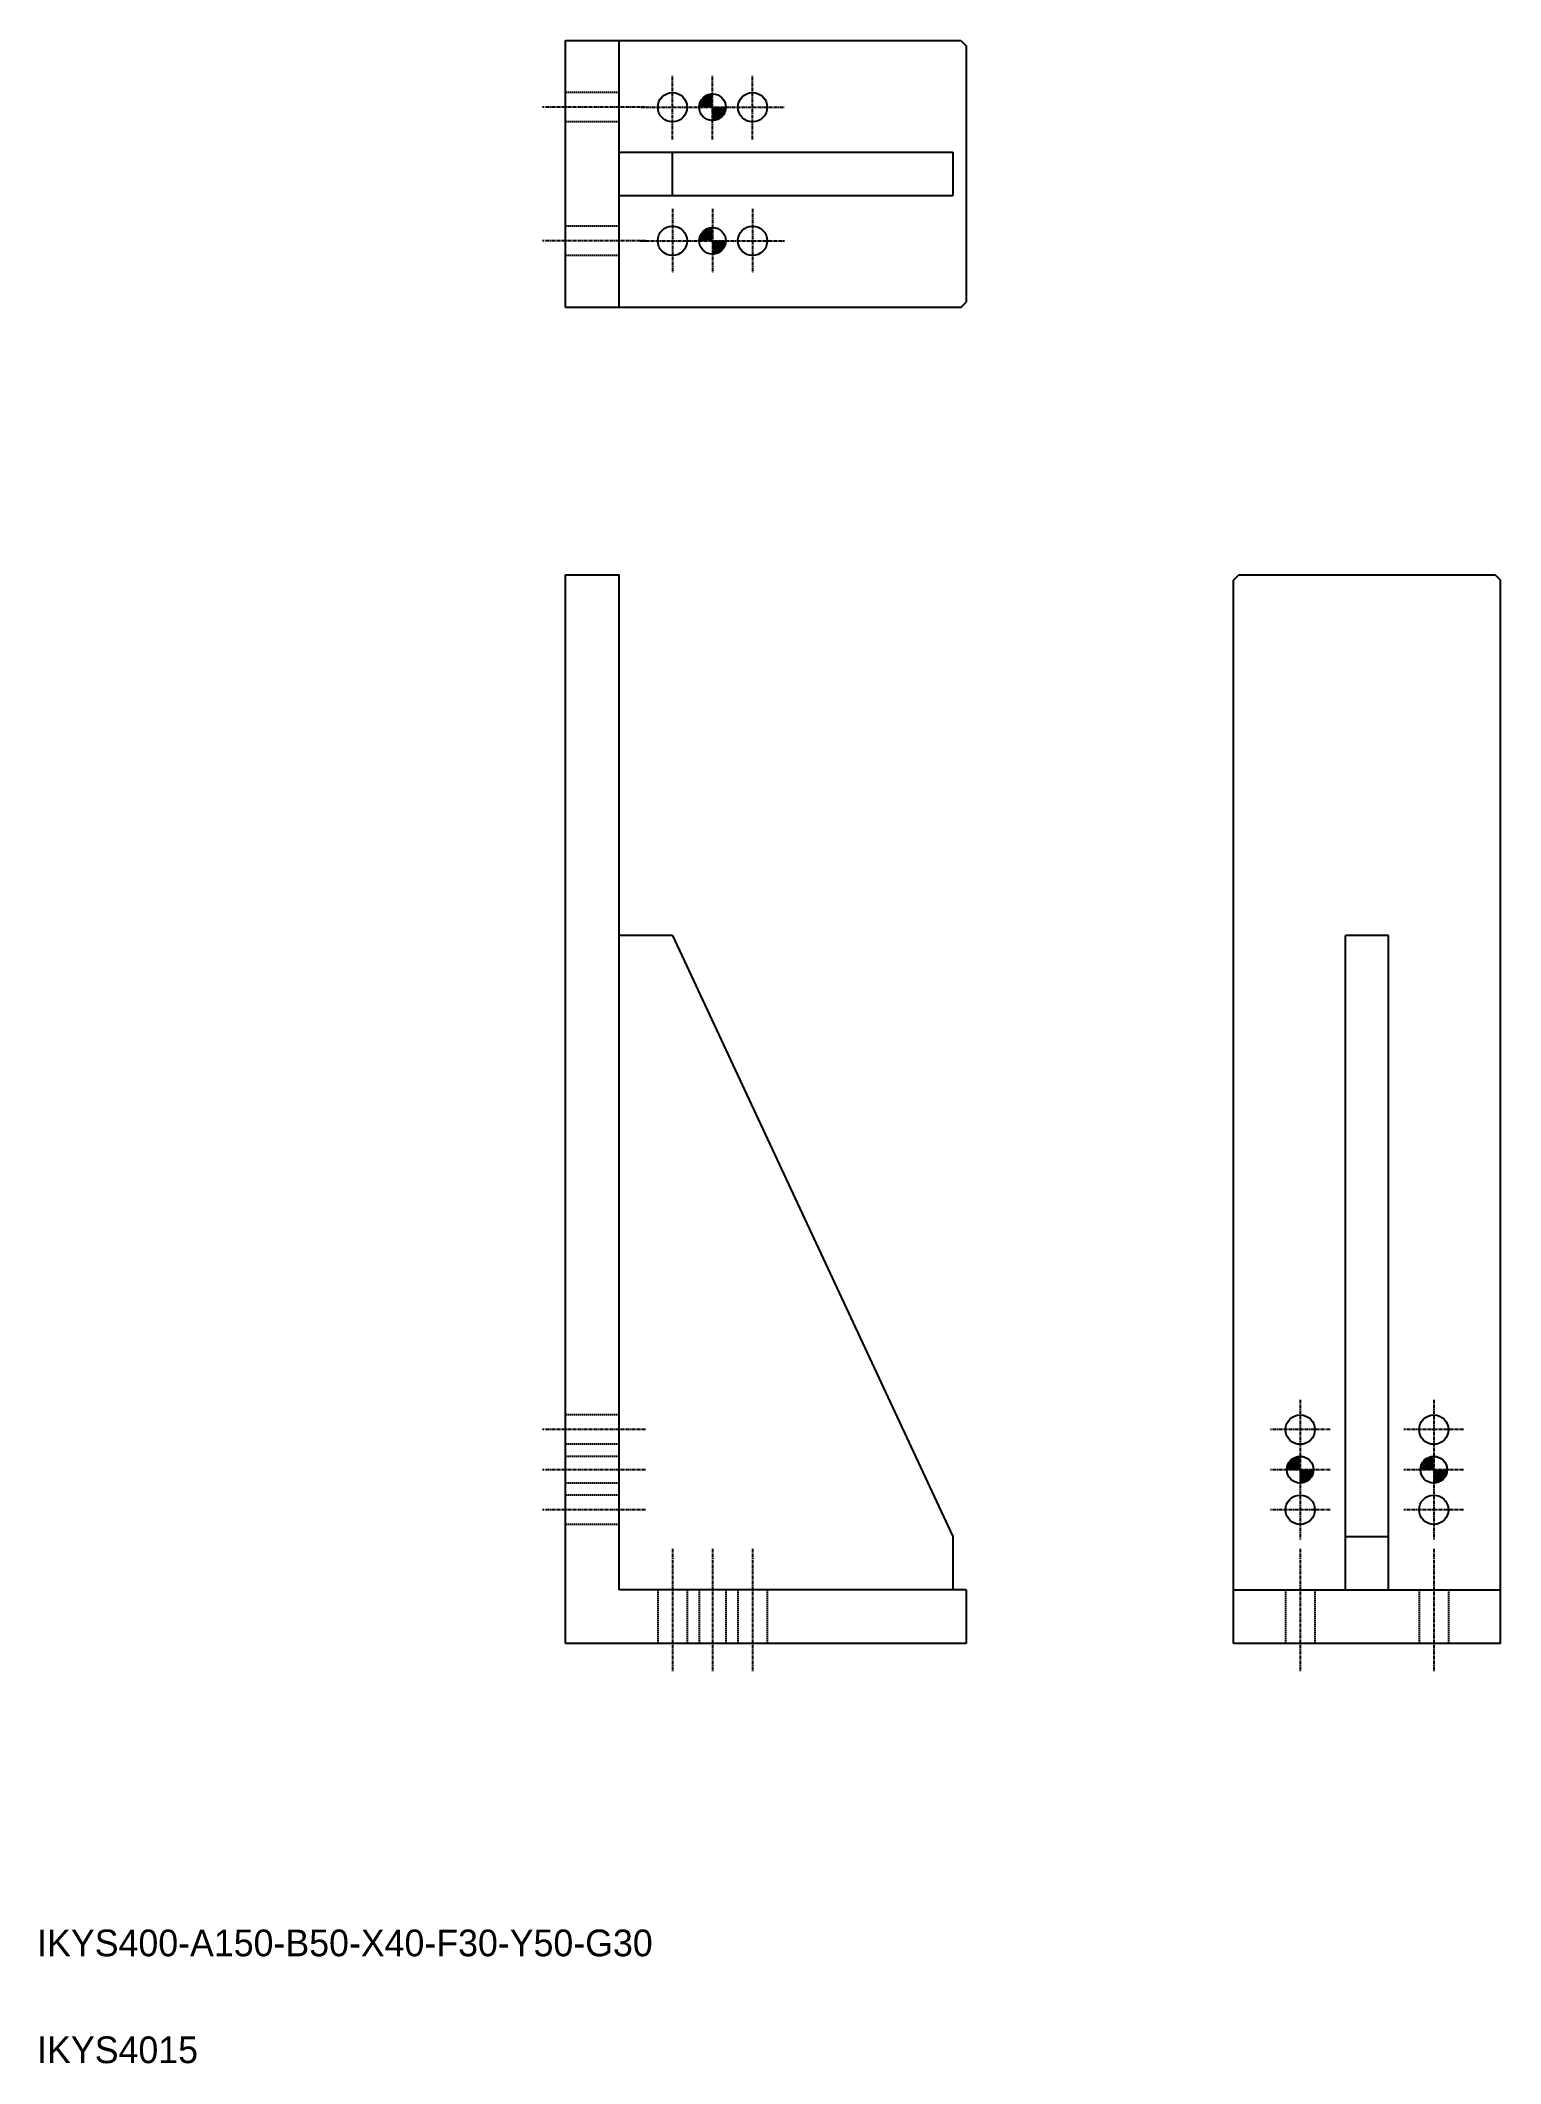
# Model space of a CAD drawing. Extents: x 81 to 628, y 80 to 837.
import ezdxf

# ---------------------------------------------------------------- set-up
doc = ezdxf.new("R2010")
doc.units = 0
doc.linetypes.add('CENTER', pattern=[2, 1.25, -0.25, 0.25, -0.25])
doc.linetypes.add('DASHED', pattern=[0.75, 0.5, -0.25])
doc.layers.get('0').update_dxf_attribs({"linetype": 'CONTINUOUS'})
doc.layers.add('CENTER', color=1, linetype='CENTER')

# ---------------------------------------------------------------- blocks, each defined once
blk = doc.blocks.new('*X3')
at = {"color": 0, "linetype": 'CONTINUOUS'}
for p, q in [((-4.48, 0), (-4.98, 0.49)), ((-4.93, 0.83), (-0.83, 4.93)), ((-4.87, 0), (0, 4.87)), ((-3.6, 0), (-4.84, 1.24)), ((-2.72, 0), (-4.62, 1.91)), ((-4.53, 2.11), (-2.11, 4.53)), ((-1.83, 0), (-4.33, 2.5)), ((-3.99, 0), (0, 3.99)), ((-0.95, 0), (-3.98, 3.03)), ((-0.07, 0), (-3.57, 3.5)), ((-3.11, 0), (0, 3.11)), ((0, 0.82), (-3.1, 3.92)), ((0, 1.7), (-2.58, 4.28)), ((-2.22, 0), (0, 2.22)), ((0, 2.59), (-2, 4.58)), ((0, 3.47), (-1.35, 4.82)), ((-1.34, 0), (0, 1.34)), ((0, 4.35), (-0.61, 4.96)), ((-0.45, 0), (0, 0.45)), ((0, -4.85), (4.85, 0)), ((0, -3.97), (3.97, 0)), ((0, -3.08), (3.08, 0)), ((0, -2.2), (2.2, 0)), ((0, -1.31), (1.31, 0)), ((0, -0.43), (0.43, 0)), ((3.92, -3.1), (0.82, 0)), ((4.28, -2.58), (1.7, 0)), ((4.58, -2), (2.59, 0)), ((4.82, -1.35), (3.47, 0)), ((4.96, -0.61), (4.35, 0)), ((3.5, -3.57), (0, -0.07)), ((3.03, -3.98), (0, -0.95)), ((2.5, -4.33), (0, -1.83)), ((1.91, -4.62), (0, -2.72)), ((1.24, -4.84), (0, -3.6)), ((0.49, -4.98), (0, -4.48)), ((0.8, -4.94), (4.94, -0.8)), ((2.06, -4.56), (4.56, -2.06))]:
    blk.add_line(p, q, dxfattribs=at)
blk = doc.blocks.new('KNOCK')
at = {"color": 7, "linetype": 'CONTINUOUS'}
blk.add_blockref('*X3', (0, 0), dxfattribs=at)

msp = doc.modelspace()

# ---------------------------------------------------------------- linework, layer by layer
at = {"color": 7, "linetype": 'CONTINUOUS'}
for p, q in [((277.83, 837.15), (425.83, 837.15)), ((277.83, 737.15), (277.83, 837.15)), ((297.83, 737.15), (297.83, 837.15)), ((425.83, 837.15), (427.83, 835.15)), ((427.83, 835.15), (427.83, 739.15)), ((297.83, 795.35), (422.83, 795.35)), ((317.83, 779.15), (317.83, 795.35)), ((422.83, 795.35), (422.83, 779.15)), ((277.83, 787.15), (277.83, 787.15)), ((297.83, 779.15), (422.83, 779.15)), ((277.83, 762.15), (277.83, 762.15)), ((425.83, 737.15), (277.83, 737.15)), ((425.83, 737.15), (427.83, 739.15)), ((277.83, 237.15), (277.83, 637.15)), ((277.83, 637.15), (297.83, 637.15)), ((297.83, 257.15), (297.83, 637.15)), ((527.83, 635.15), (529.83, 637.15)), ((529.83, 637.15), (625.83, 637.15)), ((625.83, 637.15), (627.83, 635.15)), ((527.83, 237.15), (527.83, 635.15)), ((627.83, 237.15), (627.83, 635.15)), ((317.83, 502.15), (297.83, 502.15)), ((317.83, 502.15), (422.83, 277.15)), ((569.83, 257.15), (569.83, 502.15)), ((585.83, 502.15), (569.83, 502.15)), ((585.83, 257.15), (585.83, 502.15)), ((422.83, 277.15), (422.83, 257.15)), ((569.83, 277.15), (585.83, 277.15)), ((427.83, 257.15), (297.83, 257.15)), ((427.83, 257.15), (427.83, 237.15)), ((527.83, 257.15), (627.83, 257.15)), ((427.83, 237.15), (277.83, 237.15)), ((627.83, 237.15), (527.83, 237.15))]:
    msp.add_line(p, q, dxfattribs=at)
at = {"color": 3, "linetype": 'DASHED'}
for p, q in [((297.83, 817.65), (277.83, 817.65)), ((297.83, 806.65), (277.83, 806.65)), ((297.83, 767.65), (277.83, 767.65)), ((297.83, 756.65), (277.83, 756.65)), ((297.83, 322.65), (277.83, 322.65)), ((297.83, 311.65), (277.83, 311.65)), ((297.83, 307.15), (277.83, 307.15)), ((297.83, 297.15), (277.83, 297.15)), ((297.83, 292.65), (277.83, 292.65)), ((297.83, 281.65), (277.83, 281.65)), ((312.33, 257.15), (312.33, 237.15)), ((323.33, 257.15), (323.33, 237.15)), ((327.83, 257.15), (327.83, 237.15)), ((337.83, 257.15), (337.83, 237.15)), ((342.33, 257.15), (342.33, 237.15)), ((353.33, 257.15), (353.33, 237.15)), ((547.33, 257.15), (547.33, 237.15)), ((558.33, 257.15), (558.33, 237.15)), ((597.33, 257.15), (597.33, 237.15)), ((608.33, 257.15), (608.33, 237.15))]:
    msp.add_line(p, q, dxfattribs=at)
at = {"color": 7, "linetype": 'CONTINUOUS'}
for centre, radius in [((317.83, 812.15), 5.5), ((332.83, 812.15), 5), ((347.83, 812.15), 5.5), ((317.83, 762.15), 5.5), ((332.83, 762.15), 5), ((347.83, 762.15), 5.5), ((552.83, 317.15), 5.5), ((602.83, 317.15), 5.5), ((552.83, 302.15), 5), ((602.83, 302.15), 5), ((552.83, 287.15), 5.5), ((602.83, 287.15), 5.5)]:
    msp.add_circle(centre, radius, dxfattribs=at)
at = {"layer": 'CENTER', "color": 1, "linetype": 'CENTER'}
for p, q in [((317.83, 800.12), (317.83, 824.17)), ((332.83, 800.12), (332.83, 824.17)), ((347.83, 800.12), (347.83, 824.17)), ((307.74, 812.15), (269.14, 812.15)), ((305.94, 812.15), (359.86, 812.15)), ((317.83, 774.17), (317.83, 750.12)), ((332.83, 774.17), (332.83, 750.12)), ((347.83, 774.17), (347.83, 750.12)), ((307.74, 762.15), (269.14, 762.15)), ((305.76, 762.15), (359.86, 762.15)), ((552.83, 328.31), (552.83, 275.99)), ((602.83, 328.31), (602.83, 275.99)), ((307.74, 317.15), (269.14, 317.15)), ((563.99, 317.15), (541.67, 317.15)), ((613.99, 317.15), (591.67, 317.15)), ((307.74, 302.15), (269.14, 302.15)), ((563.99, 302.15), (541.67, 302.15)), ((613.99, 302.15), (591.67, 302.15)), ((307.74, 287.15), (269.14, 287.15)), ((563.99, 287.15), (541.67, 287.15)), ((613.99, 287.15), (591.67, 287.15)), ((317.83, 272.47), (317.83, 226.56)), ((332.83, 272.47), (332.83, 226.56)), ((347.83, 272.47), (347.83, 226.56)), ((552.83, 272.47), (552.83, 226.56)), ((602.83, 272.47), (602.83, 226.56))]:
    msp.add_line(p, q, dxfattribs=at)

# ---------------------------------------------------------------- block references
at = {"color": 7, "linetype": 'CONTINUOUS'}
for p in [(332.83, 812.15), (332.83, 762.15), (552.83, 302.15), (602.83, 302.15)]:
    msp.add_blockref('KNOCK', p, dxfattribs=at)

# ---------------------------------------------------------------- texts
for s, p in [('IKYS400-A150-B50-X40-F30-Y50-G30', (80, 120)), ('IKYS4015', (80, 80))]:
    msp.add_text(s, height=10, dxfattribs=at).set_placement(p)

doc.saveas('drawing.dxf')
